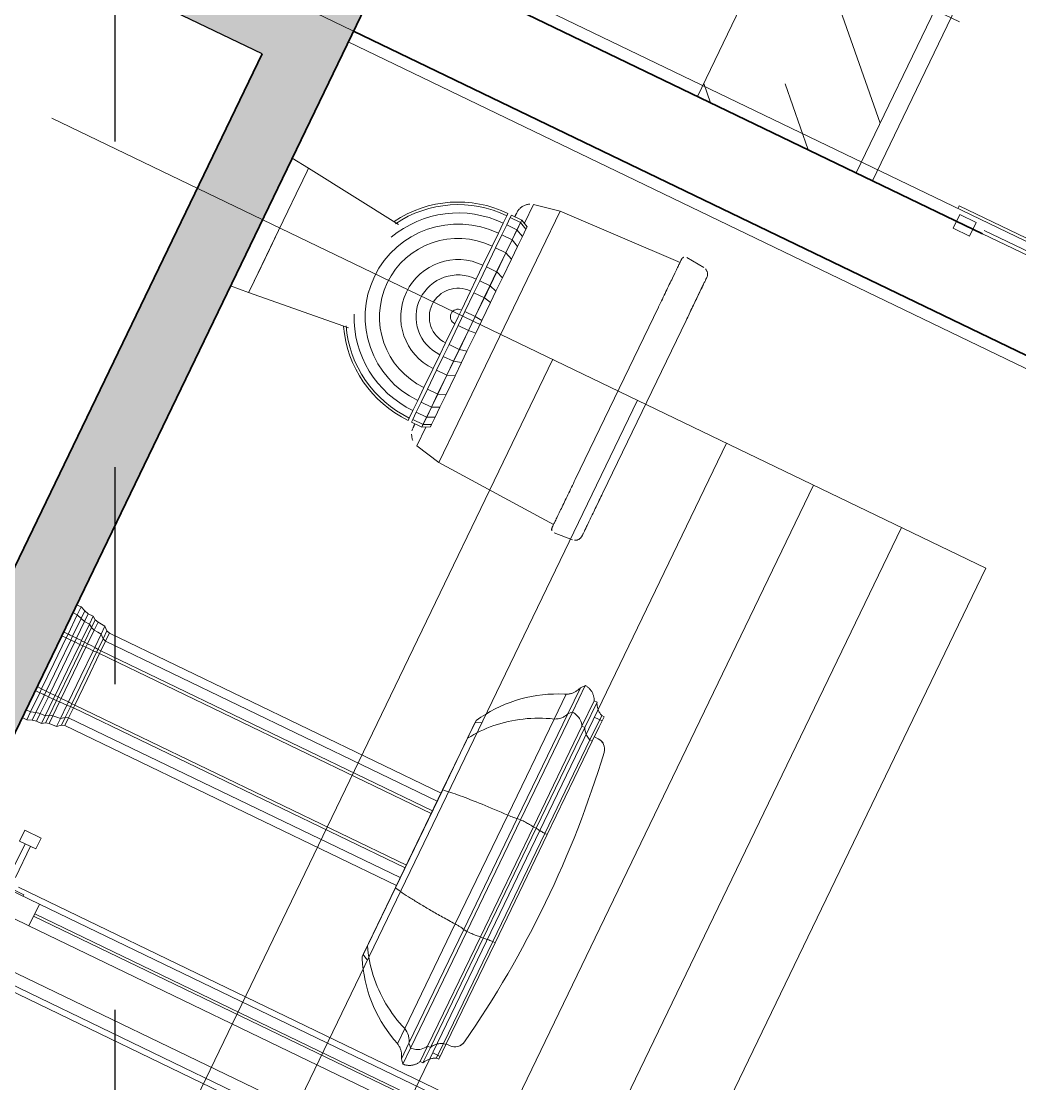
# Model space of a CAD drawing. Header units: millimetres. Extents: x 1373 to 40779, y 1939 to 6439.
# Drawn here: x 4658.96 to 4700.33, y 4594.55 to 4638.59 of the extents above; entities that cross this region are included whole.
import ezdxf

# ---------------------------------------------------------------- set-up
doc = ezdxf.new("R2010")
doc.units = ezdxf.units.MM
doc.linetypes.add('ACAD_ISO03W100', pattern=[30, 12, -18])
doc.linetypes.add('IMPORT-CENTER2', pattern=[112.5, 75, -12.5, 12.5, -12.5])
for name, color, linetype, lineweight in [('A-AREA-IDEN', 2, 'Continuous', 18), ('A-DETL', 6, 'Continuous', 30), ('A-DETL-GENF', 92, 'Continuous', 18), ('A-DOOR', 31, 'Continuous', 18), ('A-DOOR-FRAM', 31, 'Continuous', 18), ('A-FLOR-FNSH', 192, 'Continuous', 35), ('A-FLOR-HRAL', 11, 'Continuous', 18), ('A-WALL', 20, 'Continuous', 9), ('A-WALL-FNSH', 113, 'Continuous', 18), ('HESAPLAMALAR', 2, 'Continuous', 30), ('P-SANR-FIXT', 6, 'Continuous', 18), ('S-GRID', 252, 'IMPORT-CENTER2', 5), ('S-STRS', 31, 'Continuous', 18), ('YAZI', 2, 'Continuous', 18)]:
    doc.layers.add(name, color=color, linetype=linetype, lineweight=lineweight)

# ---------------------------------------------------------------- blocks, each defined once
blk = doc.blocks.new('A$C597c1e65')
at = {"linetype": 'ACAD_ISO03W100', "ltscale": 3, "elevation": 20236.31}
blk.add_lwpolyline([(4428.69, 0), (0, 0), (0, 4561.66), (4428.69, 4561.66)], close=True, dxfattribs=at)
blk = doc.blocks.new('_MB_KAPI_CAMLI_B - _m_kapı_100_camlı-1990218-Schnitt 1')
at = {"layer": 'A-DOOR'}
for p, q in [((637.45, 500), (637.45, 501.22)), ((638.95, 500.7), (637.45, 500.7)), ((637.45, 498.78), (637.45, 500)), ((637.45, 499.3), (638.95, 499.3)), ((638.18, 409.19), (638.18, 410.81)), ((644.35, 410.5), (638.6, 410.5)), ((638.6, 410.5), (638.6, 409.5)), ((646.35, 411.5), (644.35, 411.5)), ((644.35, 411.5), (644.35, 408.5)), ((646.35, 411.5), (646.35, 408.5)), ((638.18, 409.19), (638.18, 409.6)), ((638.6, 409.5), (644.35, 409.5)), ((644.35, 408.5), (646.35, 408.5))]:
    blk.add_line(p, q, dxfattribs=at)
at = {"layer": 'A-DOOR', "flags": 128}
for points in [[(639.95, 500.7), (639.95, 500.7), (639.95, 500.7), (639.94, 500.7), (639.94, 500.7), (639.93, 500.7), (639.92, 500.7), (639.91, 500.7), (639.9, 500.7), (639.89, 500.7), (639.87, 500.7), (639.86, 500.7), (639.84, 500.7), (639.82, 500.7), (639.8, 500.7), (639.78, 500.7), (639.75, 500.7), (639.73, 500.7), (639.7, 500.7), (639.68, 500.7), (639.65, 500.7), (639.62, 500.7), (639.59, 500.7), (639.56, 500.7), (639.52, 500.7), (639.49, 500.7), (639.46, 500.7), (639.42, 500.7), (639.39, 500.7), (639.35, 500.7), (639.31, 500.7), (639.28, 500.7), (639.24, 500.7), (639.2, 500.7), (639.16, 500.7), (639.12, 500.7), (639.08, 500.7), (639.04, 500.7), (639, 500.7), (638.96, 500.7), (638.95, 500.7)], [(638.95, 499.3), (638.99, 499.3), (639.03, 499.3), (639.07, 499.3), (639.11, 499.3), (639.15, 499.3), (639.19, 499.3), (639.23, 499.3), (639.27, 499.3), (639.3, 499.3), (639.34, 499.3), (639.38, 499.3), (639.41, 499.3), (639.45, 499.3), (639.48, 499.3), (639.52, 499.3), (639.55, 499.3), (639.58, 499.3), (639.61, 499.3), (639.64, 499.3), (639.67, 499.3), (639.7, 499.3), (639.72, 499.3), (639.75, 499.3), (639.77, 499.3), (639.79, 499.3), (639.81, 499.3), (639.83, 499.3), (639.85, 499.3), (639.87, 499.3), (639.88, 499.3), (639.9, 499.3), (639.91, 499.3), (639.92, 499.3), (639.93, 499.3), (639.94, 499.3), (639.94, 499.3), (639.95, 499.3), (639.95, 499.3), (639.95, 499.3)], [(637.33, 411.74), (637.4, 411.7), (637.47, 411.66), (637.53, 411.62), (637.59, 411.57), (637.66, 411.52), (637.72, 411.46), (637.77, 411.41), (637.83, 411.35), (637.88, 411.29), (637.93, 411.23), (637.98, 411.16), (638.02, 411.1), (638.07, 411.03), (638.11, 410.96), (638.14, 410.89), (638.18, 410.82), (638.18, 410.81)], [(638.18, 410.81), (638.19, 410.79), (638.2, 410.77), (638.21, 410.75), (638.22, 410.73), (638.23, 410.72), (638.25, 410.7), (638.26, 410.68), (638.27, 410.67), (638.29, 410.65), (638.3, 410.64), (638.32, 410.62), (638.33, 410.61), (638.35, 410.6), (638.37, 410.59), (638.38, 410.57), (638.4, 410.56), (638.42, 410.55), (638.44, 410.54), (638.46, 410.54), (638.48, 410.53), (638.5, 410.52), (638.52, 410.52), (638.54, 410.51), (638.56, 410.51), (638.58, 410.5), (638.6, 410.5), (638.6, 410.5)], [(638.18, 409.19), (638.15, 409.12), (638.11, 409.05), (638.07, 408.98), (638.03, 408.91), (637.99, 408.85), (637.94, 408.78), (637.89, 408.72), (637.84, 408.66), (637.78, 408.6), (637.72, 408.54), (637.66, 408.49), (637.6, 408.44), (637.54, 408.39), (637.47, 408.34), (637.41, 408.3), (637.34, 408.26)], [(638.6, 409.5), (638.58, 409.5), (638.56, 409.49), (638.54, 409.49), (638.52, 409.48), (638.5, 409.48), (638.48, 409.47), (638.46, 409.46), (638.44, 409.46), (638.42, 409.45), (638.4, 409.44), (638.39, 409.43), (638.37, 409.42), (638.35, 409.4), (638.33, 409.39), (638.32, 409.38), (638.3, 409.36), (638.29, 409.35), (638.27, 409.33), (638.26, 409.32), (638.25, 409.3), (638.23, 409.29), (638.22, 409.27), (638.21, 409.25), (638.2, 409.23), (638.19, 409.21), (638.18, 409.2), (638.18, 409.19)]]:
    blk.add_lwpolyline(points, dxfattribs=at)
at = {"layer": 'A-DOOR'}
for start, end in [(60, 105), (0, 30), (255, 300), (330, 0)]:
    blk.add_arc((639.95, 500), 0.7, start, end, dxfattribs=at)
blk = doc.blocks.new('_MB_KAPI_CAMLI_B - _m_kapı_80_camlı-V58-Schnitt 1')
at = {"layer": 'A-DOOR'}
for p, q in [((622.35, 296), (622.35, 116)), ((624.15, 296), (624.15, 116)), ((624.55, 116), (624.55, 296)), ((626.35, 296), (626.35, 116)), ((626.35, 116), (622.35, 116)), ((622.35, 116), (622.35, 100)), ((624.15, 116), (624.55, 116)), ((626.35, 100), (626.35, 116)), ((622.35, 113), (622.05, 113)), ((622.05, 107), (622.05, 113)), ((614.35, 111.5), (612.35, 111.5)), ((612.35, 108.5), (612.35, 111.5)), ((614.35, 108.5), (614.35, 111.5)), ((620.1, 110.5), (614.35, 110.5)), ((614.35, 109.5), (620.1, 109.5)), ((612.35, 108.5), (614.35, 108.5))]:
    blk.add_line(p, q, dxfattribs=at)
at = {"layer": 'A-DOOR-FRAM'}
for p, q in [((637.35, 308.5), (637.35, 100)), ((636.35, 306), (636.35, 100)), ((621.35, 111.64), (621.35, 198.86))]:
    blk.add_line(p, q, dxfattribs=at)
blk = doc.blocks.new('A$Cb0e8746a')
at = {"layer": 'YAZI', "linetype": 'Continuous', "lineweight": 0}
for p, q in [((0.02, 171.86), (150.05, 171.86)), ((0.02, 171.86), (0.09, 0)), ((150.05, 156.33), (0.02, 156.33)), ((150.05, 140.15), (0.02, 140.15)), ((150.05, 124.15), (0.02, 124.15)), ((150.05, 107.74), (0.02, 107.74)), ((150.05, 92.15), (0, 92.15))]:
    blk.add_line(p, q, dxfattribs=at)
blk = doc.blocks.new('A$C30a75ea0')
at = {"layer": 'A-DETL-GENF'}
h = blk.add_hatch(dxfattribs=at)
h.set_pattern_fill('ANSI33', color=153, style=0)
h.set_pattern_definition([(45, (-23043.559, -2740.5665), (-4.490128, 4.490128), []), (45, (-23039.069, -2740.5665), (-4.490128, 4.490128), [3.175, -1.5875])])
h.paths.add_polyline_path([(2791.04, 1085.19), (2816.04, 1085.19), (2816.04, 1123.19), (2967.04, 1123.19), (2967.04, 1135.19), (2190.75, 1135.19), (2190.75, 1085.19), (2215.75, 1085.19), (2215.75, 1123.19), (2791.04, 1123.19)])
h.paths.add_polyline_path([(2816.04, 1423.19), (2967.04, 1423.19), (2967.04, 1435.19), (2190.75, 1435.19), (2190.75, 1385.19), (2215.75, 1385.19), (2215.75, 1423.19), (2791.04, 1423.19), (2791.04, 1385.19), (2816.04, 1385.19)])
h.paths.add_polyline_path([(2816.04, 1723.19), (2967.04, 1723.19), (2967.04, 1735.19), (2190.75, 1735.19), (2190.75, 1685.19), (2215.75, 1685.19), (2215.75, 1723.19), (2791.04, 1723.19), (2791.04, 1685.19), (2816.04, 1685.19)])
h.paths.add_polyline_path([(2816.04, 2023.19), (2967.04, 2023.19), (2967.04, 2035.19), (2190.75, 2035.19), (2063.29, 2035.19), (2063.29, 2023.19), (2190.75, 2023.19), (2190.75, 1985.19), (2215.75, 1985.19), (2215.75, 2023.19), (2791.04, 2023.19), (2791.04, 1985.19), (2816.04, 1985.19)])
at = {"layer": 'A-DETL'}
blk.add_lwpolyline([(2190.75, 1135.19), (2967.04, 1135.19), (2967.04, 1123.19), (2816.04, 1123.19), (2816.04, 1085.19), (2791.04, 1085.19), (2791.04, 1123.19), (2215.75, 1123.19), (2215.75, 1085.19), (2190.75, 1085.19), (2190.75, 1135.19)], dxfattribs=at)
at = {"layer": 'A-FLOR-FNSH', "color": 250}
for p, q in [((2952.03, 1135.19), (2190.75, 1135.19)), ((2215.75, 1123.19), (2791.04, 1123.19))]:
    blk.add_line(p, q, dxfattribs=at)
at = {"layer": 'A-FLOR-HRAL'}
for p, q in [((2188.21, 1317.15), (2188.21, 1238.21)), ((2190.11, 1252.14), (2190.11, 1243.7)), ((2190.75, 1243.7), (2190.75, 1252.14)), ((2192.02, 1241.94), (2189.48, 1241.94)), ((2189.48, 1241.94), (2189.48, 1238.9)), ((2192.02, 1238.9), (2192.02, 1241.94)), ((2189.48, 1238.9), (2192.02, 1238.9)), ((2188.75, 1238.21), (2188.21, 1238.21))]:
    blk.add_line(p, q, dxfattribs=at)
at = {"layer": 'A-WALL', "lineweight": 35}
for p, q in [((2205.75, 1385.19), (2205.75, 1135.19)), ((2190.75, 1017.19), (2190.75, 1243.7))]:
    blk.add_line(p, q, dxfattribs=at)
at = {"layer": 'A-WALL-FNSH', "color": 7, "lineweight": 9}
for p, q in [((2188.75, 2023.19), (2188.75, 535.19)), ((2207.75, 1135.19), (2207.75, 1385.19))]:
    blk.add_line(p, q, dxfattribs=at)
at = {"layer": 'P-SANR-FIXT', "color": 8}
for p, q in [((2293.81, 1222.68), (2293.81, 1221.98)), ((2350.32, 1221.98), (2350.32, 1222.68)), ((2289.58, 1220.73), (2289.67, 1220.83)), ((2289.67, 1220.83), (2289.75, 1220.93)), ((2289.75, 1220.93), (2289.82, 1221.04)), ((2289.82, 1221.04), (2289.89, 1221.15)), ((2289.89, 1221.15), (2289.96, 1221.26)), ((2289.96, 1221.26), (2290.02, 1221.38)), ((2290.02, 1221.38), (2290.08, 1221.49)), ((2290.08, 1221.49), (2290.11, 1221.55)), ((2290.11, 1221.98), (2290.11, 1221.55)), ((2291.94, 1221.98), (2290.11, 1221.98)), ((2290.11, 1221.55), (2294.59, 1221.55)), ((2290.87, 1221.98), (2290.87, 1220.67)), ((2294.59, 1221.98), (2291.95, 1221.98)), ((2311.8, 1221.98), (2294.59, 1221.98)), ((2294.59, 1221.55), (2294.59, 1221.98)), ((2294.59, 1221.55), (2311.8, 1221.55)), ((2331.7, 1221.98), (2311.8, 1221.98)), ((2311.8, 1221.55), (2311.8, 1221.98)), ((2311.8, 1221.55), (2331.7, 1221.55)), ((2350.44, 1221.98), (2331.7, 1221.98)), ((2331.7, 1221.98), (2331.7, 1221.55)), ((2331.7, 1221.55), (2350.44, 1221.55)), ((2353.16, 1221.98), (2350.44, 1221.98)), ((2350.44, 1221.55), (2350.44, 1221.98)), ((2350.44, 1221.55), (2353.12, 1221.55)), ((2352.62, 1220.61), (2352.62, 1221.98)), ((2353.13, 1221.55), (2353.16, 1221.55)), ((2353.16, 1221.55), (2353.16, 1221.98)), ((2353.16, 1221.55), (2353.21, 1221.43)), ((2353.21, 1221.43), (2353.27, 1221.32)), ((2353.27, 1221.32), (2353.34, 1221.2)), ((2353.34, 1221.2), (2353.41, 1221.09)), ((2353.41, 1221.09), (2353.48, 1220.98)), ((2353.48, 1220.98), (2353.56, 1220.88)), ((2353.56, 1220.88), (2353.64, 1220.78)), ((2353.64, 1220.78), (2353.73, 1220.68)), ((2287.77, 1218.93), (2287.85, 1219.01)), ((2287.85, 1219.01), (2287.94, 1219.08)), ((2287.94, 1219.08), (2288.04, 1219.14)), ((2288.04, 1219.14), (2288.13, 1219.2)), ((2288.13, 1219.2), (2288.23, 1219.26)), ((2288.23, 1219.26), (2288.33, 1219.32)), ((2288.33, 1219.32), (2288.43, 1219.37)), ((2288.43, 1219.88), (2288.55, 1219.93)), ((2288.43, 1219.88), (2288.43, 1219.37)), ((2288.43, 1219.88), (2293.12, 1219.88)), ((2288.43, 1219.37), (2288.43, 1219.37)), ((2288.43, 1219.37), (2293.12, 1219.37)), ((2288.55, 1219.93), (2288.67, 1219.99)), ((2288.67, 1219.99), (2288.78, 1220.06)), ((2288.78, 1220.06), (2288.89, 1220.13)), ((2288.89, 1220.13), (2289, 1220.2)), ((2289, 1220.2), (2289.11, 1220.28)), ((2289.11, 1220.28), (2289.21, 1220.36)), ((2289.21, 1220.36), (2289.31, 1220.45)), ((2289.31, 1220.45), (2289.4, 1220.54)), ((2289.4, 1220.54), (2289.49, 1220.63)), ((2289.49, 1220.63), (2289.58, 1220.73)), ((2293.12, 1219.37), (2293.12, 1219.88)), ((2293.12, 1219.88), (2311.65, 1219.88)), ((2293.12, 1219.37), (2311.65, 1219.37)), ((2311.65, 1219.37), (2311.65, 1219.88)), ((2311.65, 1219.88), (2331.88, 1219.88)), ((2311.65, 1219.37), (2331.88, 1219.37)), ((2331.88, 1219.88), (2331.88, 1219.37)), ((2331.88, 1219.88), (2352.01, 1219.88)), ((2331.88, 1219.37), (2352.01, 1219.37)), ((2352.01, 1219.37), (2352.01, 1219.88)), ((2352.01, 1219.88), (2354.83, 1219.88)), ((2352.01, 1219.37), (2354.81, 1219.37)), ((2353.73, 1220.68), (2353.82, 1220.58)), ((2353.82, 1220.58), (2353.91, 1220.49)), ((2353.91, 1220.49), (2354.01, 1220.4)), ((2354.01, 1220.4), (2354.11, 1220.32)), ((2354.11, 1220.32), (2354.21, 1220.24)), ((2354.21, 1220.24), (2354.32, 1220.16)), ((2354.32, 1220.16), (2354.43, 1220.09)), ((2354.43, 1220.09), (2354.54, 1220.02)), ((2354.54, 1220.02), (2354.66, 1219.96)), ((2354.66, 1219.96), (2354.77, 1219.9)), ((2354.77, 1219.9), (2354.83, 1219.88)), ((2354.83, 1219.37), (2354.83, 1219.88)), ((2354.83, 1219.37), (2354.94, 1219.32)), ((2354.94, 1219.32), (2355.04, 1219.26)), ((2355.04, 1219.26), (2355.13, 1219.2)), ((2355.13, 1219.2), (2355.23, 1219.14)), ((2355.23, 1219.14), (2355.32, 1219.08)), ((2355.32, 1219.08), (2355.41, 1219.01)), ((2355.41, 1219.01), (2355.5, 1218.93)), ((2286.82, 1217.17), (2286.83, 1217.28)), ((2286.83, 1217.28), (2286.86, 1217.39)), ((2286.86, 1217.39), (2286.88, 1217.5)), ((2286.88, 1217.5), (2286.91, 1217.61)), ((2286.91, 1217.61), (2286.95, 1217.72)), ((2286.95, 1217.72), (2286.99, 1217.83)), ((2286.99, 1217.83), (2287.03, 1217.93)), ((2287.03, 1217.93), (2287.08, 1218.04)), ((2287.08, 1218.04), (2287.13, 1218.14)), ((2287.13, 1218.14), (2287.19, 1218.24)), ((2287.19, 1218.24), (2287.25, 1218.33)), ((2287.25, 1218.33), (2287.31, 1218.43)), ((2287.31, 1218.43), (2287.38, 1218.52)), ((2287.38, 1218.52), (2287.45, 1218.61)), ((2287.45, 1218.61), (2287.52, 1218.69)), ((2287.52, 1218.69), (2287.6, 1218.78)), ((2287.6, 1218.78), (2287.68, 1218.86)), ((2287.68, 1218.86), (2287.77, 1218.93)), ((2355.5, 1218.93), (2355.58, 1218.86)), ((2355.58, 1218.86), (2355.66, 1218.78)), ((2355.66, 1218.78), (2355.74, 1218.7)), ((2355.74, 1218.7), (2355.82, 1218.61)), ((2355.82, 1218.61), (2355.89, 1218.52)), ((2355.89, 1218.52), (2355.96, 1218.43)), ((2355.96, 1218.43), (2356.02, 1218.33)), ((2356.02, 1218.33), (2356.08, 1218.24)), ((2356.08, 1218.24), (2356.13, 1218.14)), ((2356.13, 1218.14), (2356.19, 1218.04)), ((2356.19, 1218.04), (2356.23, 1217.93)), ((2356.23, 1217.93), (2356.28, 1217.83)), ((2356.28, 1217.83), (2356.32, 1217.72)), ((2356.32, 1217.72), (2356.35, 1217.61)), ((2356.35, 1217.61), (2356.38, 1217.5)), ((2356.38, 1217.5), (2356.41, 1217.39)), ((2356.41, 1217.39), (2356.43, 1217.28)), ((2356.43, 1217.28), (2356.45, 1217.17)), ((2286.79, 1216.94), (2286.8, 1217.06)), ((2286.79, 1216.94), (2287.48, 1216.37)), ((2286.8, 1217.06), (2286.82, 1217.17)), ((2286.8, 1216.94), (2291.68, 1216.94)), ((2287.5, 1216.36), (2287.48, 1216.37)), ((2287.49, 1216.37), (2292.28, 1216.37)), ((2287.63, 1216.32), (2287.5, 1216.36)), ((2287.75, 1216.27), (2287.63, 1216.32)), ((2287.88, 1216.22), (2287.75, 1216.27)), ((2288, 1216.16), (2287.88, 1216.22)), ((2288.11, 1216.1), (2288, 1216.16)), ((2288.23, 1216.03), (2288.11, 1216.1)), ((2288.34, 1215.96), (2288.23, 1216.03)), ((2288.45, 1215.89), (2288.34, 1215.96)), ((2288.56, 1215.81), (2288.45, 1215.89)), ((2288.66, 1215.73), (2288.56, 1215.81)), ((2288.76, 1215.64), (2288.66, 1215.73)), ((2288.86, 1215.55), (2288.76, 1215.64)), ((2288.95, 1215.45), (2288.86, 1215.55)), ((2291.98, 1216.65), (2291.68, 1216.94)), ((2291.68, 1216.94), (2311.5, 1216.94)), ((2292.28, 1216.37), (2291.98, 1216.65)), ((2292.28, 1216.37), (2311.56, 1216.37)), ((2311.53, 1216.65), (2311.5, 1216.94)), ((2311.5, 1216.94), (2332.05, 1216.94)), ((2311.56, 1216.37), (2311.53, 1216.65)), ((2311.56, 1216.37), (2331.98, 1216.37)), ((2332.01, 1216.65), (2331.98, 1216.37)), ((2331.98, 1216.37), (2352.89, 1216.37)), ((2332.05, 1216.94), (2332.01, 1216.65)), ((2332.05, 1216.94), (2353.53, 1216.94)), ((2352.89, 1216.37), (2353.21, 1216.65)), ((2352.89, 1216.37), (2355.78, 1216.37)), ((2353.21, 1216.65), (2353.53, 1216.94)), ((2353.53, 1216.94), (2356.47, 1216.94)), ((2354.42, 1215.56), (2354.33, 1215.47)), ((2354.52, 1215.65), (2354.42, 1215.56)), ((2354.62, 1215.74), (2354.52, 1215.65)), ((2354.73, 1215.82), (2354.62, 1215.74)), ((2354.83, 1215.9), (2354.73, 1215.82)), ((2354.94, 1215.98), (2354.83, 1215.9)), ((2355.06, 1216.05), (2354.94, 1215.98)), ((2355.17, 1216.11), (2355.06, 1216.05)), ((2355.29, 1216.17), (2355.17, 1216.11)), ((2355.41, 1216.23), (2355.29, 1216.17)), ((2355.53, 1216.28), (2355.41, 1216.23)), ((2355.66, 1216.33), (2355.53, 1216.28)), ((2355.78, 1216.37), (2355.66, 1216.33)), ((2355.78, 1216.37), (2356.47, 1216.94)), ((2356.45, 1217.17), (2356.46, 1217.06)), ((2356.46, 1217.06), (2356.47, 1216.94)), ((2356.47, 1216.94), (2356.47, 1216.94)), ((2289.04, 1215.35), (2288.95, 1215.45)), ((2289.12, 1215.25), (2289.04, 1215.35)), ((2289.2, 1215.14), (2289.12, 1215.25)), ((2289.28, 1215.03), (2289.2, 1215.14)), ((2289.35, 1214.92), (2289.28, 1215.03)), ((2289.42, 1214.81), (2289.35, 1214.92)), ((2289.48, 1214.69), (2289.42, 1214.81)), ((2289.58, 1214.45), (2289.48, 1214.69)), ((2289.48, 1214.69), (2294.04, 1214.69)), ((2289.95, 1213.61), (2289.58, 1214.45)), ((2294.04, 1214.69), (2311.74, 1214.69)), ((2311.74, 1214.69), (2331.77, 1214.69)), ((2331.77, 1214.69), (2351.03, 1214.69)), ((2351.03, 1214.69), (2353.68, 1214.69)), ((2353.42, 1213.85), (2353.02, 1213.02)), ((2353.78, 1214.69), (2353.42, 1213.85)), ((2353.8, 1214.71), (2353.78, 1214.69)), ((2353.86, 1214.83), (2353.8, 1214.71)), ((2353.93, 1214.94), (2353.86, 1214.83)), ((2354, 1215.05), (2353.93, 1214.94)), ((2354.08, 1215.16), (2354, 1215.05)), ((2354.16, 1215.27), (2354.08, 1215.16)), ((2354.24, 1215.37), (2354.16, 1215.27)), ((2354.33, 1215.47), (2354.24, 1215.37)), ((2290.36, 1212.79), (2289.95, 1213.61)), ((2290.8, 1211.99), (2290.36, 1212.79)), ((2291.27, 1211.2), (2290.8, 1211.99)), ((2352.6, 1212.21), (2352.13, 1211.42)), ((2353.02, 1213.02), (2352.6, 1212.21)), ((2291.77, 1210.44), (2291.27, 1211.2)), ((2292.3, 1209.69), (2291.77, 1210.44)), ((2351.64, 1210.65), (2351.12, 1209.9)), ((2352.13, 1211.42), (2351.64, 1210.65)), ((2292.86, 1208.97), (2292.3, 1209.69)), ((2293.45, 1208.27), (2292.86, 1208.97)), ((2349.98, 1208.46), (2349.38, 1207.78)), ((2350.57, 1209.17), (2349.98, 1208.46)), ((2351.12, 1209.9), (2350.57, 1209.17)), ((2294.07, 1207.59), (2293.45, 1208.27)), ((2294.71, 1206.94), (2294.07, 1207.59)), ((2295.38, 1206.31), (2294.71, 1206.94)), ((2348.74, 1207.12), (2348.08, 1206.49)), ((2349.38, 1207.78), (2348.74, 1207.12)), ((2217.13, 1205.68), (2217.12, 1205.68)), ((2217.12, 1205.68), (2217.12, 1205.68)), ((2217.15, 1205.68), (2217.13, 1205.68)), ((2217.18, 1205.68), (2217.15, 1205.68)), ((2217.23, 1205.68), (2217.18, 1205.68)), ((2217.29, 1205.68), (2217.23, 1205.68)), ((2217.36, 1205.68), (2217.29, 1205.68)), ((2217.45, 1205.68), (2217.36, 1205.68)), ((2217.55, 1205.68), (2217.45, 1205.68)), ((2217.65, 1205.68), (2217.55, 1205.68)), ((2217.78, 1205.68), (2217.65, 1205.68)), ((2217.91, 1205.68), (2217.78, 1205.68)), ((2218.05, 1205.68), (2217.91, 1205.68)), ((2225.03, 1205.68), (2218.05, 1205.68)), ((2218.21, 1205.68), (2218.05, 1205.68)), ((2225.03, 1205.68), (2218.05, 1205.68)), ((2218.37, 1205.68), (2218.21, 1205.68)), ((2218.55, 1205.68), (2218.37, 1205.68)), ((2218.73, 1205.68), (2218.55, 1205.68)), ((2218.93, 1205.68), (2218.73, 1205.68)), ((2219.14, 1205.68), (2218.93, 1205.68)), ((2219.35, 1205.68), (2219.14, 1205.68)), ((2219.58, 1205.68), (2219.35, 1205.68)), ((2219.81, 1205.68), (2219.58, 1205.68)), ((2220.06, 1205.68), (2219.81, 1205.68)), ((2220.31, 1205.68), (2220.06, 1205.68)), ((2220.56, 1205.68), (2220.31, 1205.68)), ((2220.83, 1205.68), (2220.56, 1205.68)), ((2221.1, 1205.68), (2220.83, 1205.68)), ((2221.38, 1205.68), (2221.1, 1205.68)), ((2221.66, 1205.68), (2221.38, 1205.68)), ((2221.95, 1205.68), (2221.66, 1205.68)), ((2222.24, 1205.68), (2221.95, 1205.68)), ((2222.54, 1205.68), (2222.24, 1205.68)), ((2222.85, 1205.68), (2222.54, 1205.68)), ((2223.15, 1205.68), (2222.85, 1205.68)), ((2223.46, 1205.68), (2223.15, 1205.68)), ((2223.77, 1205.68), (2223.46, 1205.68)), ((2224.09, 1205.68), (2223.77, 1205.68)), ((2224.4, 1205.68), (2224.09, 1205.68)), ((2224.72, 1205.68), (2224.4, 1205.68)), ((2225.03, 1205.68), (2224.72, 1205.68)), ((2256.78, 1205.68), (2225.03, 1205.68)), ((2256.87, 1205.68), (2256.78, 1205.68)), ((2257.19, 1205.68), (2256.87, 1205.68)), ((2257.5, 1205.68), (2257.19, 1205.68)), ((2257.82, 1205.68), (2257.5, 1205.68)), ((2258.13, 1205.68), (2257.82, 1205.68)), ((2259.85, 1205.68), (2258.05, 1205.68)), ((2259.85, 1205.68), (2258.05, 1205.68)), ((2258.44, 1205.68), (2258.13, 1205.68)), ((2258.75, 1205.68), (2258.44, 1205.68)), ((2259.05, 1205.68), (2258.75, 1205.68)), ((2259.35, 1205.68), (2259.05, 1205.68)), ((2259.65, 1205.68), (2259.35, 1205.68)), ((2259.94, 1205.68), (2259.65, 1205.68)), ((2260.23, 1205.68), (2259.94, 1205.68)), ((2260.51, 1205.68), (2260.23, 1205.68)), ((2260.79, 1205.68), (2260.51, 1205.68)), ((2261.06, 1205.68), (2260.79, 1205.68)), ((2261.32, 1205.68), (2261.06, 1205.68)), ((2261.58, 1205.68), (2261.32, 1205.68)), ((2261.83, 1205.68), (2261.58, 1205.68)), ((2262.07, 1205.68), (2261.83, 1205.68)), ((2262.3, 1205.68), (2262.07, 1205.68)), ((2262.52, 1205.68), (2262.3, 1205.68)), ((2263.77, 1205.68), (2262.49, 1205.68)), ((2263.77, 1205.68), (2262.49, 1205.68)), ((2262.74, 1205.68), (2262.52, 1205.68)), ((2262.94, 1205.68), (2262.74, 1205.68)), ((2263.13, 1205.68), (2262.94, 1205.68)), ((2263.32, 1205.68), (2263.13, 1205.68)), ((2263.49, 1205.68), (2263.32, 1205.68)), ((2263.65, 1205.68), (2263.49, 1205.68)), ((2263.81, 1205.68), (2263.65, 1205.68)), ((2263.95, 1205.68), (2263.81, 1205.68)), ((2264.08, 1205.68), (2263.95, 1205.68)), ((2264.19, 1205.68), (2264.08, 1205.68)), ((2264.3, 1205.68), (2264.19, 1205.68)), ((2264.39, 1205.68), (2264.3, 1205.68)), ((2264.47, 1205.68), (2264.39, 1205.68)), ((2264.54, 1205.68), (2264.47, 1205.68)), ((2264.6, 1205.68), (2264.54, 1205.68)), ((2264.64, 1205.68), (2264.6, 1205.68)), ((2264.67, 1205.68), (2264.64, 1205.68)), ((2264.69, 1205.68), (2264.67, 1205.68)), ((2264.7, 1205.68), (2264.69, 1205.68)), ((2296.07, 1205.72), (2295.38, 1206.31)), ((2296.79, 1205.15), (2296.07, 1205.72)), ((2297.53, 1204.61), (2296.79, 1205.15)), ((2346.68, 1205.3), (2345.95, 1204.76)), ((2347.39, 1205.88), (2346.68, 1205.3)), ((2348.08, 1206.49), (2347.39, 1205.88)), ((2215.85, 1204.52), (2215.57, 1201.29)), ((2266.25, 1201.29), (2265.97, 1204.52)), ((2298.29, 1204.1), (2297.53, 1204.61)), ((2299.07, 1203.62), (2298.29, 1204.1)), ((2299.86, 1203.17), (2299.07, 1203.62)), ((2300.31, 1203.15), (2299.84, 1204.05)), ((2299.86, 1203.17), (2303.15, 1203.17)), ((2300.31, 1203.15), (2303.54, 1203.15)), ((2303.15, 1203.17), (2312.63, 1203.17)), ((2303.54, 1203.15), (2312.67, 1203.15)), ((2312.63, 1203.17), (2330.69, 1203.17)), ((2312.67, 1203.15), (2330.64, 1203.15)), ((2313.26, 1203.15), (2313.26, 1142.12)), ((2314.7, 1203.15), (2314.7, 1142.12)), ((2316.49, 1203.15), (2316.49, 1142.12)), ((2317.01, 1203.15), (2317.01, 1142.12)), ((2326.48, 1203.15), (2326.48, 1142.12)), ((2327, 1203.15), (2327, 1142.12)), ((2328.8, 1203.15), (2328.8, 1142.12)), ((2330.24, 1142.12), (2330.24, 1203.15)), ((2330.64, 1203.15), (2340.94, 1203.15)), ((2330.69, 1203.17), (2341.35, 1203.17)), ((2340.94, 1203.15), (2342.95, 1203.15)), ((2341.35, 1203.17), (2343.4, 1203.17)), ((2343.42, 1204.05), (2342.95, 1203.15)), ((2343.63, 1203.29), (2343.4, 1203.17)), ((2344.42, 1203.75), (2343.63, 1203.29)), ((2345.19, 1204.24), (2344.42, 1203.75)), ((2345.95, 1204.76), (2345.19, 1204.24)), ((2216.2, 1200.6), (2216.21, 1200.6)), ((2216.21, 1200.6), (2216.23, 1200.6)), ((2216.23, 1200.6), (2216.26, 1200.6)), ((2216.26, 1200.6), (2216.31, 1200.6)), ((2216.31, 1200.6), (2216.38, 1200.6)), ((2216.38, 1200.6), (2216.45, 1200.6)), ((2216.45, 1200.6), (2216.55, 1200.6)), ((2216.55, 1200.6), (2216.65, 1200.6)), ((2216.65, 1200.6), (2216.77, 1200.6)), ((2216.77, 1200.6), (2216.9, 1200.6)), ((2216.78, 1200.6), (2217.76, 1179.01)), ((2216.9, 1200.6), (2217.04, 1200.6)), ((2217.04, 1200.6), (2217.2, 1200.6)), ((2217.2, 1200.6), (2217.37, 1200.6)), ((2217.37, 1200.6), (2217.55, 1200.6)), ((2217.55, 1200.6), (2217.74, 1200.6)), ((2217.74, 1200.6), (2217.95, 1200.6)), ((2217.95, 1200.6), (2218.17, 1200.6)), ((2218.17, 1200.6), (2218.39, 1200.6)), ((2218.39, 1200.6), (2218.63, 1200.6)), ((2218.63, 1200.6), (2218.88, 1200.6)), ((2219.8, 1200.6), (2218.81, 1200.6)), ((2218.88, 1200.6), (2219.14, 1200.6)), ((2219.14, 1200.6), (2219.41, 1200.6)), ((2219.41, 1200.6), (2219.68, 1200.6)), ((2219.68, 1200.6), (2219.97, 1200.6)), ((2219.97, 1200.6), (2220.26, 1200.6)), ((2220.26, 1200.6), (2220.56, 1200.6)), ((2220.56, 1200.6), (2220.87, 1200.6)), ((2220.87, 1200.6), (2221.19, 1200.6)), ((2221.19, 1200.6), (2221.51, 1200.6)), ((2221.51, 1200.6), (2221.83, 1200.6)), ((2221.83, 1200.6), (2222.16, 1200.6)), ((2222.16, 1200.6), (2222.5, 1200.6)), ((2222.5, 1200.6), (2222.84, 1200.6)), ((2222.84, 1200.6), (2223.19, 1200.6)), ((2223.19, 1200.6), (2223.53, 1200.6)), ((2223.53, 1200.6), (2223.88, 1200.6)), ((2223.88, 1200.6), (2224.23, 1200.6)), ((2224.23, 1200.6), (2224.58, 1200.6)), ((2224.58, 1200.6), (2224.94, 1200.6)), ((2224.94, 1200.6), (2225.03, 1200.6)), ((2225.03, 1200.6), (2256.78, 1200.6)), ((2256.78, 1200.6), (2257.14, 1200.6)), ((2257.14, 1200.6), (2257.49, 1200.6)), ((2257.49, 1200.6), (2257.84, 1200.6)), ((2257.84, 1200.6), (2258.19, 1200.6)), ((2258.19, 1200.6), (2258.54, 1200.6)), ((2258.54, 1200.6), (2258.88, 1200.6)), ((2258.88, 1200.6), (2259.22, 1200.6)), ((2259.22, 1200.6), (2259.56, 1200.6)), ((2259.56, 1200.6), (2259.89, 1200.6)), ((2259.89, 1200.6), (2260.22, 1200.6)), ((2260.22, 1200.6), (2260.55, 1200.6)), ((2260.55, 1200.6), (2260.86, 1200.6)), ((2260.86, 1200.6), (2261.17, 1200.6)), ((2261.17, 1200.6), (2261.47, 1200.6)), ((2261.47, 1200.6), (2261.77, 1200.6)), ((2261.77, 1200.6), (2262.06, 1200.6)), ((2262.06, 1200.6), (2262.34, 1200.6)), ((2262.34, 1200.6), (2262.61, 1200.6)), ((2262.61, 1200.6), (2262.87, 1200.6)), ((2262.87, 1200.6), (2263.12, 1200.6)), ((2264.01, 1200.6), (2263.01, 1200.6)), ((2263.12, 1200.6), (2263.36, 1200.6)), ((2263.36, 1200.6), (2263.59, 1200.6)), ((2263.59, 1200.6), (2263.81, 1200.6)), ((2263.81, 1200.6), (2264.02, 1200.6)), ((2264.02, 1200.6), (2264.22, 1200.6)), ((2264.06, 1179.01), (2265.04, 1200.6)), ((2264.22, 1200.6), (2264.4, 1200.6)), ((2264.4, 1200.6), (2264.57, 1200.6)), ((2264.57, 1200.6), (2264.73, 1200.6)), ((2264.73, 1200.6), (2264.88, 1200.6)), ((2264.88, 1200.6), (2265.02, 1200.6)), ((2265.02, 1200.6), (2265.14, 1200.6)), ((2265.14, 1200.6), (2265.24, 1200.6)), ((2265.24, 1200.6), (2265.34, 1200.6)), ((2265.34, 1200.6), (2265.42, 1200.6)), ((2265.42, 1200.6), (2265.49, 1200.6)), ((2265.49, 1200.6), (2265.54, 1200.6)), ((2265.54, 1200.6), (2265.58, 1200.6)), ((2265.58, 1200.6), (2265.6, 1200.6)), ((2265.6, 1200.6), (2265.61, 1200.6)), ((2265.61, 1200.6), (2265.62, 1200.6)), ((2217.76, 1179.01), (2218.67, 1174.54)), ((2225.03, 1179.01), (2217.76, 1179.01)), ((2225.03, 1179.01), (2256.78, 1179.01)), ((2264.06, 1179.01), (2256.78, 1179.01)), ((2263.14, 1174.54), (2264.06, 1179.01)), ((2221.86, 1173.91), (2222.5, 1175.2)), ((2222.3, 1173.91), (2222.93, 1175.2)), ((2222.5, 1175.2), (2222.93, 1175.2)), ((2222.93, 1175.2), (2224.27, 1175.2)), ((2223.67, 1173.91), (2224.27, 1175.2)), ((2224.27, 1175.2), (2226.1, 1175.2)), ((2225.52, 1173.91), (2226.1, 1175.2)), ((2226.1, 1175.2), (2228.44, 1175.2)), ((2227.89, 1173.91), (2228.44, 1175.2)), ((2228.44, 1175.2), (2231.9, 1175.2)), ((2231.41, 1173.93), (2231.9, 1175.2)), ((2231.9, 1175.2), (2234.34, 1175.2)), ((2233.95, 1173.93), (2234.34, 1175.2)), ((2234.34, 1175.2), (2236.42, 1175.2)), ((2236.15, 1173.93), (2236.42, 1175.2)), ((2236.42, 1175.2), (2239.75, 1175.2)), ((2239.64, 1173.93), (2239.75, 1175.2)), ((2239.75, 1175.2), (2242.07, 1175.2)), ((2242.18, 1173.93), (2242.07, 1175.2)), ((2242.07, 1175.2), (2245.4, 1175.2)), ((2245.66, 1173.93), (2245.4, 1175.2)), ((2245.4, 1175.2), (2247.48, 1175.2)), ((2247.86, 1173.93), (2247.48, 1175.2)), ((2247.48, 1175.2), (2249.92, 1175.2)), ((2250.4, 1173.93), (2249.92, 1175.2)), ((2249.92, 1175.2), (2253.38, 1175.2)), ((2253.93, 1173.91), (2253.38, 1175.2)), ((2253.38, 1175.2), (2255.71, 1175.2)), ((2256.3, 1173.91), (2255.71, 1175.2)), ((2255.71, 1175.2), (2257.54, 1175.2)), ((2258.15, 1173.91), (2257.54, 1175.2)), ((2257.54, 1175.2), (2258.89, 1175.2)), ((2259.52, 1173.91), (2258.89, 1175.2)), ((2258.89, 1175.2), (2259.32, 1175.2)), ((2259.96, 1173.91), (2259.32, 1175.2)), ((2222.13, 1174.54), (2218.67, 1174.54)), ((2221.86, 1173.93), (2222.3, 1173.93)), ((2221.86, 1172.02), (2221.86, 1173.93)), ((2222.3, 1173.91), (2221.86, 1173.91)), ((2223.67, 1173.91), (2222.3, 1173.91)), ((2222.3, 1172.02), (2222.3, 1173.91)), ((2222.31, 1173.93), (2223.67, 1173.93)), ((2223.67, 1173.93), (2225.52, 1173.93)), ((2225.52, 1173.91), (2223.67, 1173.91)), ((2223.67, 1172.02), (2223.67, 1173.91)), ((2225.52, 1173.93), (2227.89, 1173.93)), ((2225.52, 1172.02), (2225.52, 1173.93)), ((2227.89, 1173.91), (2225.52, 1173.91)), ((2227.89, 1173.93), (2231.41, 1173.93)), ((2231.41, 1173.91), (2227.89, 1173.91)), ((2227.89, 1172.02), (2227.89, 1173.91)), ((2231.41, 1173.93), (2233.95, 1173.93)), ((2233.95, 1173.91), (2231.41, 1173.91)), ((2231.41, 1172.02), (2231.41, 1173.91)), ((2233.95, 1173.93), (2236.15, 1173.93)), ((2233.95, 1172.02), (2233.95, 1173.93)), ((2236.15, 1173.91), (2233.95, 1173.91)), ((2236.15, 1173.93), (2239.64, 1173.93)), ((2236.15, 1172.02), (2236.15, 1173.93)), ((2239.64, 1173.91), (2236.15, 1173.91)), ((2239.64, 1173.93), (2242.18, 1173.93)), ((2242.18, 1173.91), (2239.64, 1173.91)), ((2239.64, 1172.02), (2239.64, 1173.91)), ((2242.18, 1173.93), (2245.66, 1173.93)), ((2242.18, 1172.02), (2242.18, 1173.93)), ((2245.67, 1173.91), (2242.18, 1173.91)), ((2245.67, 1173.93), (2247.86, 1173.93)), ((2247.87, 1173.91), (2245.67, 1173.91)), ((2245.67, 1172.02), (2245.67, 1173.91)), ((2247.87, 1173.93), (2250.41, 1173.93)), ((2250.41, 1173.91), (2247.87, 1173.91)), ((2247.87, 1172.02), (2247.87, 1173.91)), ((2250.41, 1173.93), (2253.93, 1173.93)), ((2250.41, 1172.02), (2250.41, 1173.93)), ((2253.93, 1173.91), (2250.41, 1173.91)), ((2253.93, 1173.93), (2256.3, 1173.93)), ((2253.93, 1172.02), (2253.93, 1173.93)), ((2256.3, 1173.91), (2253.93, 1173.91)), ((2256.3, 1173.93), (2258.14, 1173.93)), ((2256.3, 1172.02), (2256.3, 1173.93)), ((2258.15, 1173.91), (2256.3, 1173.91)), ((2258.15, 1173.93), (2259.52, 1173.93)), ((2259.52, 1173.91), (2258.15, 1173.91)), ((2258.15, 1172.02), (2258.15, 1173.91)), ((2259.52, 1173.93), (2259.96, 1173.93)), ((2259.52, 1172.02), (2259.52, 1173.93)), ((2259.96, 1173.91), (2259.52, 1173.91)), ((2263.14, 1174.54), (2259.69, 1174.54)), ((2259.96, 1172.02), (2259.96, 1173.93)), ((2221.13, 1172.66), (2221.13, 1172.66)), ((2221.13, 1172.66), (2221.14, 1172.66)), ((2221.14, 1172.66), (2221.16, 1172.66)), ((2221.16, 1172.66), (2221.18, 1172.66)), ((2221.18, 1172.66), (2221.21, 1172.66)), ((2221.21, 1172.66), (2221.24, 1172.66)), ((2221.24, 1172.66), (2221.28, 1172.66)), ((2221.28, 1172.66), (2221.33, 1172.66)), ((2221.33, 1172.66), (2221.38, 1172.66)), ((2221.38, 1172.66), (2221.44, 1172.66)), ((2221.44, 1172.66), (2221.5, 1172.66)), ((2221.5, 1172.66), (2221.57, 1172.66)), ((2221.57, 1172.66), (2221.64, 1172.66)), ((2221.64, 1172.66), (2221.72, 1172.66)), ((2221.72, 1172.66), (2221.81, 1172.66)), ((2222.3, 1172.02), (2221.86, 1172.02)), ((2223.67, 1172.02), (2222.3, 1172.02)), ((2225.52, 1172.02), (2223.67, 1172.02)), ((2227.89, 1172.02), (2225.52, 1172.02)), ((2231.41, 1172.02), (2227.89, 1172.02)), ((2233.95, 1172.02), (2231.41, 1172.02)), ((2236.15, 1172.02), (2233.95, 1172.02)), ((2239.64, 1172.02), (2236.15, 1172.02)), ((2242.18, 1172.02), (2239.64, 1172.02)), ((2245.67, 1172.02), (2242.18, 1172.02)), ((2247.87, 1172.02), (2245.67, 1172.02)), ((2250.41, 1172.02), (2247.87, 1172.02)), ((2253.93, 1172.02), (2250.41, 1172.02)), ((2256.3, 1172.02), (2253.93, 1172.02)), ((2258.15, 1172.02), (2256.3, 1172.02)), ((2259.52, 1172.02), (2258.15, 1172.02)), ((2259.96, 1172.02), (2259.52, 1172.02)), ((2259.98, 1172.66), (2260.07, 1172.66)), ((2260.07, 1172.66), (2260.15, 1172.66)), ((2260.15, 1172.66), (2260.23, 1172.66)), ((2260.23, 1172.66), (2260.3, 1172.66)), ((2260.3, 1172.66), (2260.36, 1172.66)), ((2260.36, 1172.66), (2260.42, 1172.66)), ((2260.42, 1172.66), (2260.48, 1172.66)), ((2260.48, 1172.66), (2260.53, 1172.66)), ((2260.53, 1172.66), (2260.57, 1172.66)), ((2260.57, 1172.66), (2260.6, 1172.66)), ((2260.6, 1172.66), (2260.63, 1172.66)), ((2260.63, 1172.66), (2260.66, 1172.66)), ((2260.66, 1172.66), (2260.67, 1172.66)), ((2260.67, 1172.66), (2260.68, 1172.66)), ((2260.68, 1172.66), (2260.69, 1172.66)), ((2221.86, 1171.39), (2222.3, 1171.39)), ((2222.3, 1171.39), (2223.67, 1171.39)), ((2223.67, 1171.39), (2225.52, 1171.39)), ((2225.52, 1171.39), (2227.89, 1171.39)), ((2227.89, 1171.39), (2231.41, 1171.39)), ((2231.41, 1171.39), (2233.95, 1171.39)), ((2233.95, 1171.39), (2236.15, 1171.39)), ((2236.15, 1171.39), (2239.64, 1171.39)), ((2239.64, 1171.39), (2240.91, 1171.39)), ((2240.91, 1171.39), (2242.18, 1171.39)), ((2242.18, 1171.39), (2245.67, 1171.39)), ((2245.67, 1171.39), (2247.87, 1171.39)), ((2247.87, 1171.39), (2250.41, 1171.39)), ((2250.41, 1171.39), (2253.93, 1171.39)), ((2253.93, 1171.39), (2256.3, 1171.39)), ((2256.3, 1171.39), (2258.15, 1171.39)), ((2258.15, 1171.39), (2259.52, 1171.39)), ((2259.52, 1171.39), (2259.96, 1171.39)), ((2231.38, 1155.83), (2229.48, 1138.37)), ((2252.34, 1138.37), (2250.43, 1155.83)), ((2313.07, 1141.59), (2312.54, 1140.95)), ((2313.26, 1142.12), (2313.07, 1141.59)), ((2314.51, 1141.59), (2313.07, 1141.59)), ((2313.28, 1142.12), (2314.7, 1142.12)), ((2313.97, 1140.95), (2314.51, 1141.59)), ((2314.51, 1141.59), (2314.7, 1142.12)), ((2316.47, 1141.59), (2314.51, 1141.59)), ((2314.7, 1142.12), (2316.49, 1142.12)), ((2316.47, 1141.59), (2317.02, 1141.59)), ((2317.01, 1142.12), (2316.49, 1142.12)), ((2317.01, 1142.12), (2321.75, 1142.12)), ((2317.01, 1142.12), (2317.02, 1141.59)), ((2321.75, 1141.59), (2317.02, 1141.59)), ((2321.75, 1142.12), (2326.48, 1142.12)), ((2326.48, 1141.59), (2321.75, 1141.59)), ((2327, 1142.12), (2326.48, 1142.12)), ((2326.48, 1142.12), (2326.48, 1141.59)), ((2326.48, 1141.59), (2327.03, 1141.59)), ((2327, 1142.12), (2328.8, 1142.12)), ((2328.99, 1141.59), (2327.03, 1141.59)), ((2328.8, 1142.12), (2330.22, 1142.12)), ((2328.99, 1141.59), (2328.8, 1142.12)), ((2330.43, 1141.59), (2328.99, 1141.59)), ((2329.52, 1140.95), (2328.99, 1141.59)), ((2330.43, 1141.59), (2330.24, 1142.12)), ((2330.96, 1140.95), (2330.43, 1141.59)), ((2312.54, 1140.95), (2312.42, 1139.64)), ((2313.97, 1140.95), (2312.54, 1140.95)), ((2313.92, 1140.3), (2313.86, 1139.64)), ((2313.97, 1140.95), (2313.92, 1140.3)), ((2316.42, 1140.95), (2313.97, 1140.95)), ((2316.42, 1140.3), (2316.41, 1139.64)), ((2316.42, 1140.95), (2317.03, 1140.95)), ((2316.42, 1140.95), (2316.42, 1140.3)), ((2321.75, 1140.95), (2317.03, 1140.95)), ((2317.03, 1140.95), (2317.03, 1140.3)), ((2317.03, 1140.3), (2317.03, 1139.64)), ((2326.47, 1140.95), (2321.75, 1140.95)), ((2326.47, 1140.95), (2326.46, 1140.3)), ((2326.46, 1140.3), (2326.46, 1139.64)), ((2326.47, 1140.95), (2327.08, 1140.95)), ((2329.52, 1140.95), (2327.08, 1140.95)), ((2327.08, 1140.95), (2327.08, 1140.3)), ((2327.08, 1140.3), (2327.08, 1139.64)), ((2330.96, 1140.95), (2329.52, 1140.95)), ((2329.52, 1140.95), (2329.58, 1140.3)), ((2329.58, 1140.3), (2329.64, 1139.64)), ((2331.07, 1139.64), (2330.96, 1140.95)), ((2229.48, 1138.37), (2229.13, 1135.19)), ((2229.48, 1138.37), (2230.04, 1138.37)), ((2230.04, 1138.37), (2229.48, 1138.37)), ((2230.04, 1138.37), (2231.66, 1138.37)), ((2231.66, 1138.37), (2230.04, 1138.37)), ((2231.66, 1138.37), (2234.19, 1138.37)), ((2234.19, 1138.37), (2231.66, 1138.37)), ((2234.19, 1138.37), (2237.38, 1138.37)), ((2237.38, 1138.37), (2234.19, 1138.37)), ((2237.38, 1138.37), (2240.91, 1138.37)), ((2240.91, 1138.37), (2237.38, 1138.37)), ((2240.91, 1138.37), (2244.44, 1138.37)), ((2251.78, 1138.37), (2240.91, 1138.37)), ((2244.44, 1138.37), (2247.63, 1138.37)), ((2247.63, 1138.37), (2250.16, 1138.37)), ((2250.16, 1138.37), (2251.78, 1138.37)), ((2251.78, 1138.37), (2252.34, 1138.37)), ((2252.34, 1138.37), (2251.78, 1138.37)), ((2252.68, 1135.19), (2252.34, 1138.37)), ((2312.26, 1139.05), (2311.87, 1138.49)), ((2311.87, 1138.49), (2311.87, 1137.58)), ((2313.31, 1138.49), (2311.87, 1138.49)), ((2312.42, 1139.64), (2312.26, 1139.05)), ((2313.7, 1139.05), (2312.26, 1139.05)), ((2313.86, 1139.64), (2312.42, 1139.64)), ((2313.31, 1138.49), (2313.7, 1139.05)), ((2316.37, 1138.49), (2313.31, 1138.49)), ((2313.31, 1138.49), (2313.31, 1137.58)), ((2313.86, 1139.64), (2313.7, 1139.05)), ((2316.4, 1139.05), (2313.7, 1139.05)), ((2316.41, 1139.64), (2313.86, 1139.64)), ((2316.37, 1138.49), (2317.05, 1138.49)), ((2316.37, 1138.49), (2316.37, 1137.58)), ((2316.41, 1139.64), (2316.4, 1139.05)), ((2316.4, 1139.05), (2317.04, 1139.05)), ((2316.41, 1139.64), (2317.03, 1139.64)), ((2321.75, 1139.64), (2317.03, 1139.64)), ((2317.03, 1139.64), (2317.04, 1139.05)), ((2321.75, 1139.05), (2317.04, 1139.05)), ((2317.04, 1139.05), (2317.05, 1138.49)), ((2321.75, 1138.49), (2317.05, 1138.49)), ((2317.05, 1138.49), (2317.05, 1137.58)), ((2326.46, 1139.64), (2321.75, 1139.64)), ((2326.46, 1139.05), (2321.75, 1139.05)), ((2326.45, 1138.49), (2321.75, 1138.49)), ((2326.46, 1139.05), (2326.45, 1138.49)), ((2326.45, 1138.49), (2327.12, 1138.49)), ((2326.45, 1138.49), (2326.45, 1137.58)), ((2326.46, 1139.64), (2327.08, 1139.64)), ((2326.46, 1139.64), (2326.46, 1139.05)), ((2326.46, 1139.05), (2327.1, 1139.05)), ((2329.64, 1139.64), (2327.08, 1139.64)), ((2327.08, 1139.64), (2327.1, 1139.05)), ((2329.79, 1139.05), (2327.1, 1139.05)), ((2330.19, 1138.49), (2327.12, 1138.49)), ((2327.12, 1138.49), (2327.12, 1137.58)), ((2331.07, 1139.64), (2329.64, 1139.64)), ((2329.64, 1139.64), (2329.79, 1139.05)), ((2331.23, 1139.05), (2329.79, 1139.05)), ((2330.19, 1138.49), (2329.79, 1139.05)), ((2331.63, 1138.49), (2330.19, 1138.49)), ((2330.19, 1138.49), (2330.19, 1137.58)), ((2331.23, 1139.05), (2331.07, 1139.64)), ((2331.63, 1138.49), (2331.23, 1139.05)), ((2331.63, 1137.58), (2331.63, 1138.49)), ((2311.67, 1136.85), (2311.37, 1136.01)), ((2311.87, 1137.58), (2311.67, 1136.85)), ((2313.11, 1136.85), (2311.67, 1136.85)), ((2313.31, 1137.58), (2311.87, 1137.58)), ((2312.81, 1136.01), (2313.11, 1136.85)), ((2313.31, 1137.58), (2313.11, 1136.85)), ((2316.36, 1136.85), (2313.11, 1136.85)), ((2316.37, 1137.58), (2313.31, 1137.58)), ((2316.37, 1137.58), (2316.36, 1136.85)), ((2316.36, 1136.85), (2317.05, 1136.85)), ((2316.37, 1137.58), (2317.05, 1137.58)), ((2321.75, 1137.58), (2317.05, 1137.58)), ((2317.05, 1137.58), (2317.05, 1136.85)), ((2321.75, 1136.85), (2317.05, 1136.85)), ((2317.05, 1136.85), (2317.06, 1136.01)), ((2326.45, 1137.58), (2321.75, 1137.58)), ((2326.44, 1136.85), (2321.75, 1136.85)), ((2326.44, 1136.85), (2326.43, 1136.01)), ((2326.45, 1137.58), (2326.44, 1136.85)), ((2326.44, 1136.85), (2327.13, 1136.85)), ((2326.45, 1137.58), (2327.12, 1137.58)), ((2330.19, 1137.58), (2327.12, 1137.58)), ((2327.12, 1137.58), (2327.13, 1136.85)), ((2330.38, 1136.85), (2327.13, 1136.85)), ((2331.63, 1137.58), (2330.19, 1137.58)), ((2330.19, 1137.58), (2330.38, 1136.85)), ((2331.82, 1136.85), (2330.38, 1136.85)), ((2330.69, 1136.01), (2330.38, 1136.85)), ((2331.82, 1136.85), (2331.63, 1137.58)), ((2332.13, 1136.01), (2331.82, 1136.85)), ((2311.37, 1136.01), (2311.37, 1135.19)), ((2312.81, 1136.01), (2311.37, 1136.01)), ((2316.35, 1136.01), (2312.81, 1136.01)), ((2312.81, 1136.01), (2312.81, 1135.19)), ((2316.35, 1136.01), (2317.06, 1136.01)), ((2316.35, 1136.01), (2316.35, 1135.19)), ((2321.75, 1136.01), (2317.06, 1136.01)), ((2317.06, 1136.01), (2317.06, 1135.19)), ((2326.43, 1136.01), (2321.75, 1136.01)), ((2326.43, 1136.01), (2327.15, 1136.01)), ((2326.43, 1136.01), (2326.43, 1135.19)), ((2330.69, 1136.01), (2327.15, 1136.01)), ((2327.15, 1136.01), (2327.15, 1135.19)), ((2332.13, 1136.01), (2330.69, 1136.01)), ((2330.69, 1136.01), (2330.69, 1135.19)), ((2332.13, 1135.19), (2332.13, 1136.01))]:
    blk.add_line(p, q, dxfattribs=at)
for centre, radius, start, end in [((2322.07, 1053.93), 172.7, 81.1244, 98.8756), ((2295.71, 1222.68), 1.9, 98.8756, 180), ((2348.42, 1222.68), 1.9, 0, 81.1244), ((2348.42, 1222.68), 1.9, 13.5207, 67.6037), ((2295.71, 1222.68), 1.9, 139.4378, 166.4793), ((2240.91, 1171.39), 19.05, 180, 239.5183), ((2240.91, 1171.39), 18.61, 180, 239.6408), ((2240.91, 1171.39), 17.24, 180, 245.7591), ((2240.91, 1171.39), 15.39, 180, 0), ((2240.91, 1171.39), 13.02, 180, 0), ((2240.91, 1171.39), 9.5, 180, 0), ((2240.91, 1171.39), 6.96, 180, 0), ((2240.91, 1171.39), 4.76, 180, 0), ((2240.91, 1171.39), 1.27, 180, 0), ((2240.91, 1171.39), 17.24, 294.2409, 0), ((2240.91, 1171.39), 18.61, 300.3592, 0), ((2240.91, 1171.39), 19.05, 300.4817, 0)]:
    blk.add_arc(centre, radius, start, end, dxfattribs=at)
for centre, major_axis, ratio, start_param, end_param in [((2373.89, 1131), (-56.1, 17.31), 0.739942, 0.157372, 0.171821), ((2482.22, 1121.04), (-139.35, 99.09), 0.907673, 0.532979, 0.536308), ((2737.71, 1090.38), (-410.18, 126.52), 0.739942, 0.238602, 0.240549), ((1905.79, 1090.38), (410.18, 126.52), 0.739942, 6.042636, 6.044584), ((2161.28, 1121.04), (139.35, 99.09), 0.907673, 5.746878, 5.750206), ((2269.61, 1131), (56.1, 17.31), 0.739942, 6.111364, 6.125814), ((2406.41, 1124.49), (-86.46, 31.96), 0.79124, 0.242957, 0.25057), ((2237.09, 1124.49), (86.46, 31.96), 0.79124, 6.032615, 6.040228), ((2601.06, 1106.58), (-239.24, 170.12), 0.907673, 0.554627, 0.557677), ((2042.44, 1106.58), (239.24, 170.12), 0.907673, 5.725508, 5.728558)]:
    blk.add_ellipse(centre, major_axis=major_axis, ratio=ratio, start_param=start_param, end_param=end_param, dxfattribs=at)
for points in [[(2293.12, 1219.88), (2293.33, 1219.99), (2293.74, 1220.26), (2294.25, 1220.84), (2294.5, 1221.31), (2294.59, 1221.55)], [(2311.65, 1219.88), (2311.67, 1219.99), (2311.71, 1220.26), (2311.76, 1220.84), (2311.79, 1221.31), (2311.8, 1221.55)], [(2331.7, 1221.55), (2331.71, 1221.31), (2331.74, 1220.84), (2331.8, 1220.26), (2331.85, 1219.99), (2331.88, 1219.88)], [(2352.01, 1219.88), (2351.78, 1219.99), (2351.34, 1220.26), (2350.81, 1220.84), (2350.55, 1221.31), (2350.44, 1221.55)], [(2331.98, 1216.37), (2331.95, 1216.3), (2331.91, 1216.13), (2331.85, 1215.75), (2331.8, 1215.27), (2331.78, 1214.89), (2331.77, 1214.69)], [(2303.15, 1203.17), (2301.8, 1203.99), (2299.25, 1206.01), (2296.12, 1209.96), (2294.62, 1213.06), (2294.04, 1214.69)], [(2312.63, 1203.17), (2312.51, 1204), (2312.26, 1206.01), (2311.95, 1209.96), (2311.8, 1213.06), (2311.74, 1214.69)], [(2331.77, 1214.69), (2331.73, 1213.87), (2331.65, 1212.29), (2331.5, 1210.05), (2331.33, 1207.99), (2331.13, 1206.13), (2330.92, 1204.5), (2330.76, 1203.58), (2330.69, 1203.17)], [(2341.35, 1203.17), (2342.79, 1203.99), (2345.5, 1206.01), (2348.82, 1209.96), (2350.41, 1213.06), (2351.03, 1214.69)], [(2261.76, 1172.9), (2261.84, 1172.94), (2262, 1173.02), (2262.24, 1173.18), (2262.45, 1173.36), (2262.58, 1173.49), (2262.63, 1173.57)], [(2260.69, 1172.66), (2260.88, 1172.66), (2261.07, 1172.68), (2261.25, 1172.72)]]:
    blk.add_open_spline(points, degree=3, dxfattribs=at)
for points, knots in [([(2291.68, 1216.94), (2291.7, 1217.25), (2291.81, 1217.86), (2292.28, 1218.75), (2292.79, 1219.19), (2293.12, 1219.37)], [-1, -1, -1, -1, -0.7, -0.4, 0, 0, 0, 0]), ([(2311.5, 1216.94), (2311.5, 1217.25), (2311.51, 1217.86), (2311.56, 1218.75), (2311.61, 1219.19), (2311.65, 1219.37)], [-1, -1, -1, -1, -0.7, -0.4, 0, 0, 0, 0]), ([(2331.88, 1219.37), (2331.92, 1219.19), (2331.98, 1218.75), (2332.03, 1217.86), (2332.05, 1217.25), (2332.05, 1216.94)], [0, 0, 0, 0, 0.4, 0.7, 1, 1, 1, 1]), ([(2353.53, 1216.94), (2353.52, 1217.25), (2353.39, 1217.86), (2352.9, 1218.75), (2352.35, 1219.19), (2352.01, 1219.37)], [-1, -1, -1, -1, -0.7, -0.4, 0, 0, 0, 0]), ([(2294.04, 1214.69), (2293.86, 1215.09), (2293.49, 1215.62), (2292.84, 1216.13), (2292.47, 1216.3), (2292.28, 1216.37)], [-1, -1, -1, -1, -0.5, -0.25, 0, 0, 0, 0]), ([(2311.74, 1214.69), (2311.72, 1215.09), (2311.68, 1215.62), (2311.62, 1216.13), (2311.58, 1216.3), (2311.56, 1216.37)], [-1, -1, -1, -1, -0.5, -0.25, 0, 0, 0, 0]), ([(2351.03, 1214.69), (2351.22, 1215.09), (2351.61, 1215.62), (2352.31, 1216.13), (2352.69, 1216.3), (2352.89, 1216.37)], [-1, -1, -1, -1, -0.5, -0.25, 0, 0, 0, 0]), ([(2217.12, 1205.68), (2217.01, 1205.68), (2216.85, 1205.66), (2216.65, 1205.59), (2216.51, 1205.53), (2216.38, 1205.45), (2216.26, 1205.35), (2216.15, 1205.23), (2216.07, 1205.13), (2216.01, 1205.04), (2215.97, 1204.96), (2215.95, 1204.91), (2215.94, 1204.87)], [0, 0, 0, 0, 0.1666667, 0.25, 0.3333333, 0.4166667, 0.5, 0.5833333, 0.6666667, 0.7083333, 0.75, 0.8050375, 0.8050375, 0.8050375, 0.8050375]), ([(2265.88, 1204.87), (2265.86, 1204.91), (2265.84, 1204.96), (2265.8, 1205.04), (2265.75, 1205.13), (2265.67, 1205.23), (2265.56, 1205.35), (2265.43, 1205.45), (2265.3, 1205.53), (2265.17, 1205.59), (2264.97, 1205.66), (2264.81, 1205.68), (2264.7, 1205.68)], [-0.8050375, -0.8050375, -0.8050375, -0.8050375, -0.75, -0.7083333, -0.6666667, -0.5833333, -0.5, -0.4166667, -0.3333333, -0.25, -0.1666667, 0, 0, 0, 0]), ([(2215.73, 1200.8), (2215.74, 1200.8), (2215.76, 1200.78), (2215.79, 1200.75), (2215.83, 1200.72), (2215.89, 1200.68), (2215.95, 1200.65), (2216.01, 1200.63), (2216.09, 1200.6), (2216.16, 1200.6), (2216.2, 1200.6)], [0.5, 0.5, 0.5, 0.5, 0.53125, 0.5625, 0.625, 0.6875, 0.75, 0.8125, 0.875, 1, 1, 1, 1]), ([(2265.62, 1200.6), (2265.66, 1200.6), (2265.73, 1200.6), (2265.81, 1200.63), (2265.87, 1200.65), (2265.93, 1200.68), (2265.99, 1200.72), (2266.03, 1200.75), (2266.06, 1200.78), (2266.08, 1200.8), (2266.08, 1200.8)], [-1, -1, -1, -1, -0.875, -0.8125, -0.75, -0.6875, -0.625, -0.5625, -0.53125, -0.5, -0.5, -0.5, -0.5]), ([(2218.89, 1174), (2218.93, 1173.93), (2219.02, 1173.78), (2219.18, 1173.56), (2219.37, 1173.36), (2219.58, 1173.18), (2219.81, 1173.02), (2220.05, 1172.89), (2220.31, 1172.79), (2220.67, 1172.69), (2220.94, 1172.66), (2221.13, 1172.66)], [0.1752548, 0.1752548, 0.1752548, 0.1752548, 0.25, 0.3333333, 0.4166667, 0.5, 0.5833333, 0.6666667, 0.75, 0.8333333, 1, 1, 1, 1])]:
    blk.add_open_spline(points, degree=3, knots=knots, dxfattribs=at)
at = {"layer": 'S-GRID', "lineweight": 18}
for p, q in [((2160.75, 0), (2160.75, 3015.89)), ((2205.75, 0), (2205.75, 3015.89)), ((2370.75, 0), (2370.75, 3015.89))]:
    blk.add_line(p, q, dxfattribs=at)
at = {"layer": 'S-STRS'}
for p, q in [((2190.75, 1223.43), (2070.75, 1223.43)), ((2190.75, 1220.43), (2190.75, 1223.43)), ((2190.75, 1220.43), (2070.75, 1220.43)), ((2070.75, 1220.43), (2190.75, 1220.43)), ((2190.75, 1191.25), (2190.75, 1220.43)), ((2070.75, 1191.25), (2190.75, 1191.25))]:
    blk.add_line(p, q, dxfattribs=at)
at = {"layer": 'S-STRS', "linetype": 'Continuous'}
for p, q in [((2152.42, 1191.25), (2181.6, 1220.43)), ((2182.55, 1203.42), (2190.75, 1211.62)), ((2188.34, 1191.25), (2190.75, 1193.66))]:
    blk.add_line(p, q, dxfattribs=at)
at = {"layer": 'A-AREA-IDEN'}
blk.add_blockref('A$Cb0e8746a', (2240.41, 1096.43), dxfattribs=at)
at = {"layer": 'A-DOOR'}
for name, p in [('_MB_KAPI_CAMLI_B - _m_kapı_80_camlı-V58-Schnitt 1', (1736.4, 1035.19)), ('_MB_KAPI_CAMLI_B - _m_kapı_100_camlı-1990218-Schnitt 1', (1736.4, 735.19))]:
    blk.add_blockref(name, p, dxfattribs=at)

msp = doc.modelspace()

# ---------------------------------------------------------------- block references
at = {"color": 4, "xscale": 0.25, "yscale": 0.25, "zscale": 0.25}
msp.add_blockref('A$C597c1e65', (3555.659, 4469.692), dxfattribs=at)
at = {"layer": 'HESAPLAMALAR', "color": 4, "xscale": 0.2499999999999999, "yscale": 0.2499999999999999, "zscale": 0.2499999999999999, "rotation": 244.2513197565932}
msp.add_blockref('A$C30a75ea0', (4656.664, 5258.154), dxfattribs=at)

doc.saveas('drawing.dxf')
